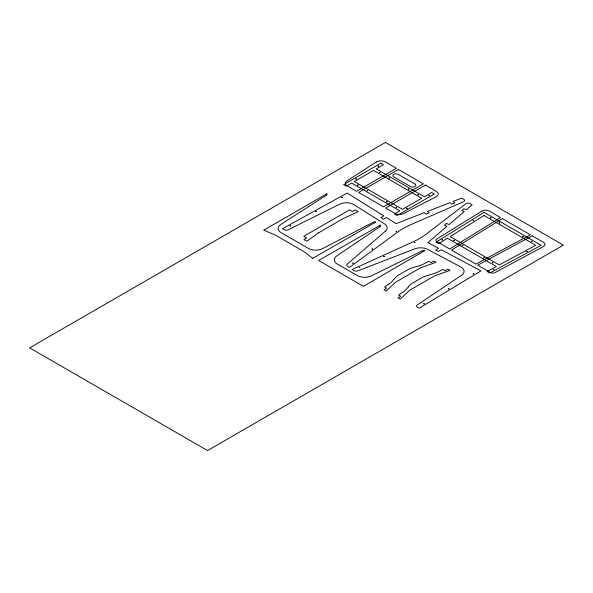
<?xml version="1.0" encoding="UTF-8"?>
<svg xmlns="http://www.w3.org/2000/svg" width="593" height="593" viewBox="0 0 593 593"><rect width="100%" height="100%" fill="white"/><g stroke="black" fill="none" stroke-linecap="round" stroke-linejoin="round"><path stroke-width="0.89" d="M289.962 225.844L290.526 225.844M290.526 225.992L289.962 225.992M315.861 211.568L316.425 211.568M316.41 211.723L315.884 211.738M355.844 178.893L356.408 178.893M356.408 179.042L355.859 179.049M341.753 197.284L342.317 197.284M342.28 197.469L341.753 197.432M357.527 185.009L358.09 185.009M358.083 185.164L357.542 185.164M378.156 166.01L378.719 166.01M378.712 166.173L378.171 166.173M379.401 172.378L379.965 172.378M379.957 172.541L379.424 172.548M367.163 190.568L367.727 190.568M367.712 190.731L367.171 190.731M389.038 177.937L389.594 177.937M389.586 178.1L389.045 178.1M386.428 201.694L386.992 201.694M386.992 201.842L386.428 201.842M408.303 189.063L408.866 189.063M408.851 189.226L408.31 189.226M396.057 207.254L396.621 207.254M396.621 207.402L396.057 207.402M352.709 263.055L353.272 263.055M353.265 263.218L352.746 263.24M417.932 194.623L418.495 194.623M406.65 208.225L407.213 208.225M418.488 194.786L417.946 194.786M371.989 248.919L372.552 248.919M407.206 208.388L406.672 208.395M372.545 249.082L371.996 249.082M359.254 267.458L359.818 267.458M359.803 267.613L359.269 267.628M396.087 231.248L396.65 231.248M396.635 231.411L396.094 231.411M428.961 195.342L429.525 195.342M429.517 195.505L428.998 195.527M383.738 256.324L384.301 256.324M384.301 256.472L383.76 256.495M414.344 242.411L414.907 242.411M414.9 242.574L414.366 242.581M441.97 239.772L442.534 239.772M442.526 239.928L441.985 239.928M453.719 240.343L454.282 240.343M454.268 240.499L453.749 240.521M473.147 220.47L473.711 220.47M473.711 220.618L473.147 220.618M462.295 245.346L462.859 245.346M462.859 245.495L462.295 245.495M490.381 217.75L490.945 217.75M490.945 217.898L490.381 217.898M423.713 303.683L424.277 303.683M424.269 303.838L423.721 303.838M499.195 222.835L499.758 222.835M499.743 222.998L499.239 223.027M448.441 288.732L449.005 288.732M448.997 288.895L448.464 288.902M483.651 257.666L484.207 257.666M484.199 257.829L483.68 257.851M473.17 273.781L473.733 273.781M473.733 273.929L473.17 273.929M492.309 262.625L492.872 262.625M492.842 262.803L492.323 262.781M493.294 269.4L493.858 269.4M493.85 269.563L493.317 269.57M522.633 236.37L523.196 236.37M523.189 236.525L522.678 236.555M531.432 241.455L531.995 241.455M531.988 241.618L531.484 241.647M526.725 251.402L527.288 251.402M527.273 251.565L526.754 251.588M263.892 230.136L326.958 193.666A2.713 1.564 0 0 1 326.417 195.245L280.756 224.458A10.311 5.952 0 0 0 281.119 232.656L308.397 248.408A10.311 5.952 0 0 0 322.599 248.615L373.197 222.256A2.713 1.564 0 0 1 375.932 221.945L312.77 258.355M263.981 230.188L275.901 235.384L303.675 251.417L312.674 258.296M394.456 278.725L392.462 281.038A34.275 19.791 0 0 1 389.601 283.632L384.56 286.93L386.673 288.235L384.034 289.762L386.147 291.067L395.694 282.186L420.622 267.799L436.003 262.284L433.735 261.068L431.096 262.588L428.835 261.372L423.12 264.278A34.275 19.791 0 0 1 418.628 265.931L413.262 267.487A34.275 19.791 0 0 0 408.762 269.14L398.014 275.345A34.275 19.791 0 0 0 395.153 277.939L394.456 278.725M408.451 286.804L406.464 289.117A34.275 19.791 0 0 1 403.603 291.719L398.563 295.01L400.675 296.322L398.036 297.842L400.142 299.154L409.689 290.274L434.617 275.878L449.998 270.371L447.737 269.148L445.098 270.675L442.83 269.452L437.123 272.365A34.275 19.791 0 0 1 432.623 274.018L427.256 275.567A34.275 19.791 0 0 0 422.765 277.22L412.009 283.424A34.275 19.791 0 0 0 409.148 286.019L408.451 286.804M385.435 231.144L347.283 264.085A3.143 1.816 0 0 0 347.668 266.376L349.492 267.428L397.688 232.085A71.768 41.436 0 0 1 410.882 224.621L463.563 201.709A2.691 1.549 0 0 0 463.845 199.367L461.658 198.106L453.111 201.442L454.846 202.917L451.747 204.125L450.02 202.643L427.479 211.434L429.213 212.917L426.115 214.125L424.388 212.642L396.154 223.65L386.362 217.527L383.449 219.21L380.914 217.624L383.834 215.941L347.187 193.029L282.453 228.72L284.277 229.773A2.78 1.601 0 0 0 288.05 229.854L339.619 204.2A10.311 5.952 0 0 1 353.939 204.681L384.449 223.806A10.311 5.952 0 0 1 385.435 231.144M446.514 223.524L444.424 225.31L446.989 226.311L427.916 242.611L438.524 248.267L435.61 249.949L438.353 251.41L441.266 249.727L480.953 270.882L419.132 308.256L417.309 307.204A2.78 1.601 0 0 1 417.168 305.024L461.606 275.248A10.311 5.952 0 0 0 460.776 266.983L427.657 249.371A10.311 5.952 0 0 0 414.937 248.801L357.883 270.831A3.143 1.816 0 0 1 353.917 270.601L352.094 269.548L413.306 241.729A71.768 41.436 0 0 0 426.234 234.109L465.928 203.696A2.691 1.549 0 0 1 469.975 203.532L472.161 204.793L466.387 209.729L463.822 208.729L461.739 210.515L464.304 211.516L449.079 224.525L446.514 223.524M318.611 232.79L306.877 241.247L303.957 239.565L306.692 237.986L303.779 236.303L349.618 209.833L352.538 211.516L355.266 209.937L358.187 211.619L343.54 218.394L318.611 232.79M379.905 226.726L336.735 255.924A10.311 5.952 0 0 0 337.284 264.004L357.349 275.582A10.311 5.952 0 0 0 371.329 275.901L421.912 250.972A2.787 1.609 0 0 1 424.699 250.691L363.457 286.345L318.649 260.475L380.402 225.118A2.787 1.609 0 0 1 379.905 226.726M376.31 162.022L346.957 180.939A6.189 3.573 0 0 0 347.194 185.846L356.578 191.265L396.391 168.286L385.294 161.882A6.189 3.573 0 0 0 376.31 162.022M481.901 211.108L436.774 239.038A3.091 1.786 0 0 0 436.841 241.514L449.694 249.016L500.507 217.557L489.336 211.041A5.159 2.98 0 0 0 481.901 211.108M484.103 212.361L436.137 242.055L438.768 243.582L447.433 238.223L496.393 266.487L487.105 271.49L489.759 273.01L541.179 245.317L484.103 212.361M484.088 215.526L450.065 236.592L499.217 264.967L535.701 245.324L484.088 215.526M502.33 218.609L451.518 250.068L475.875 264.13L530.357 234.791L502.33 218.609M385.45 142.439L29.65 347.854L207.55 450.561L563.35 245.146L385.45 142.439M380.839 163.179L343.651 184.645L346.29 186.172L351.671 183.059L399.838 210.871L394.456 213.977L397.095 215.504L434.284 194.03L431.645 192.51L424.351 196.72L376.184 168.909L383.478 164.698L380.839 163.179M373.546 170.436L354.31 181.54L402.477 209.344L421.712 198.24L373.546 170.436M398.452 169.472L358.639 192.458L383.567 206.846L423.38 183.867L398.452 169.472M425.433 185.053L385.628 208.039L395.02 213.458A6.189 3.573 0 0 0 403.522 213.591L436.285 196.646A6.189 3.573 0 0 0 436.53 191.457L425.433 185.053M532.18 235.844L477.699 265.182L490.685 272.602A3.091 1.786 0 0 0 494.97 272.639L543.358 246.584A5.159 2.98 0 0 0 543.462 242.292L532.18 235.844M414.944 184.045L398.133 174.342A3.091 1.786 0 0 0 393.759 174.342A3.091 1.786 0 0 0 393.759 176.87L410.571 186.573A3.091 1.786 0 0 0 414.944 186.573A3.091 1.786 0 0 0 414.944 184.045"/></g></svg>
